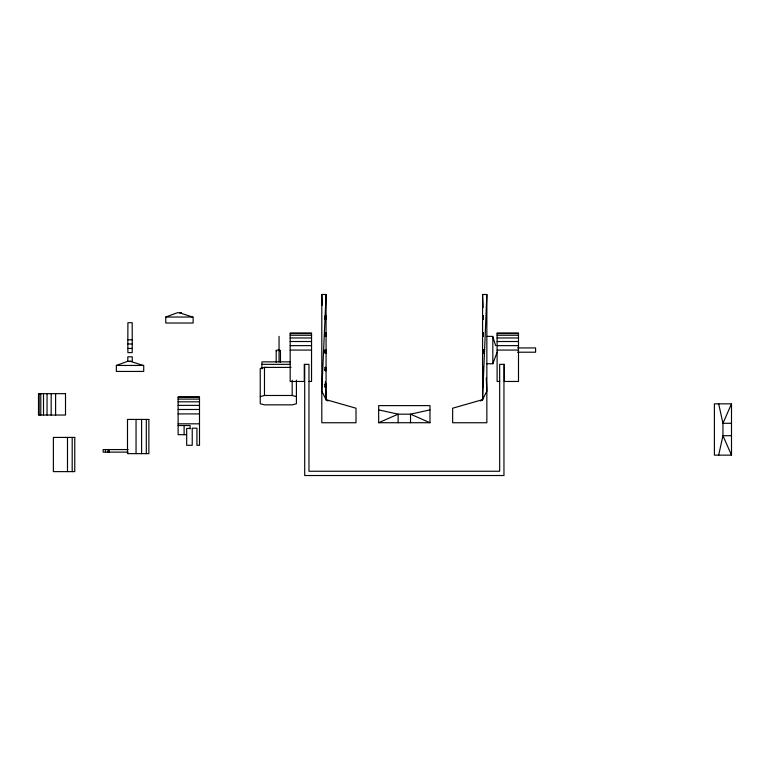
<?xml version="1.0" encoding="UTF-8"?>
<svg xmlns="http://www.w3.org/2000/svg" width="770" height="770" viewBox="0 0 770 770"><rect width="100%" height="100%" fill="white"/><g stroke="black" fill="none" stroke-linecap="round" stroke-linejoin="round"><path stroke-width="1.16" d="M127.82 343.988L127.907 322.697L132.18 322.697L132.267 343.988L132.18 352.622L127.907 352.622L127.82 343.988L132.267 343.988M482.569 399.996L482.569 294.477L486.852 294.477L482.569 399.659L480.644 400.987M325.344 381.737L326.076 399.659L356.01 408.216L356.01 422.749L321.802 422.749L321.802 294.477L326.076 294.477L321.802 391.112L326.076 399.659L328.01 400.987M718.67 455.147L722.953 435.695L722.953 423.298L718.67 403.846M486.852 363.748L492.829 363.748L497.112 352.208M731.5 403.846L731.5 455.147L714.396 455.147L714.396 403.846L731.5 403.846L722.953 423.298L731.5 423.298M264.312 367.463L266.882 367.463M378.667 422.72L429.978 422.72L429.978 405.617L378.667 405.617L378.667 422.72L398.128 414.164L410.525 414.164L429.978 409.89M165.771 317.038L193.135 317.038L193.135 323.025L165.771 323.025L165.771 317.038L177.312 312.764L181.595 312.764M116.357 365.452L143.72 365.452L143.72 371.438L116.357 371.438L116.357 365.452L127.82 361.265L132.267 361.265L132.267 356.818L127.82 356.818L127.82 361.265M291.022 367.396L264.476 367.396L260.241 368.493L260.241 403.75L264.476 404.847L292.177 404.847L296.411 403.75L296.411 380.197M260.241 396.579L264.476 395.482L292.177 395.482L296.411 396.579M325.219 315.883L326.076 315.844M482.569 315.777L483.425 315.844M325.219 316.008L326.076 315.96M482.569 316.008L483.425 315.96M325.219 316.191L326.076 316.191M482.569 316.2L483.425 316.181M325.219 316.258L326.076 316.258M482.569 316.258L483.425 316.258M325.219 316.441L326.076 316.403M482.569 316.441L483.425 316.489M325.219 316.566L326.076 316.72M482.569 316.672L483.425 316.614M325.219 316.817L326.076 316.73M482.569 316.73L483.425 316.845L482.569 316.903M325.219 316.903L326.076 317.038M325.219 317.076L326.076 317.125M482.569 317.153L483.425 317.067M325.219 317.202L326.076 317.327M482.569 317.298L483.425 317.327M325.219 317.394L326.076 317.471L325.219 317.644M482.569 317.519L483.425 317.519L482.569 317.644M325.219 317.817L326.076 317.779M483.425 317.712L482.569 317.817L483.425 317.943M325.219 317.943L326.076 317.943M325.219 318.048L326.076 318.135M482.569 318.135L483.425 318.048M325.219 318.27L326.076 318.231M482.569 318.27L483.425 318.222M325.219 318.395L326.076 318.462M482.569 318.462L483.425 318.395M325.219 318.52L326.076 318.539M482.569 318.539L483.425 318.616M325.219 318.713L326.076 318.751M482.569 318.693L483.425 318.79L482.569 318.934M325.219 318.867L326.076 318.934L325.219 319.088M482.569 319.088L483.425 318.972M325.219 319.165L326.076 319.146M482.569 319.146L483.425 319.146M325.219 333.035L326.076 333.054M482.569 333.054L483.425 333.054M325.219 333.169L326.076 333.102M482.569 333.102L483.425 333.237L482.569 333.275M325.219 333.275L326.076 333.275M290.165 333.554L311.542 333.554M325.219 333.487L326.076 333.516M482.569 333.487L483.425 333.449M497.112 333.554L518.489 333.554M325.219 333.93L326.076 333.959M482.569 333.959L483.425 333.93M325.219 334.344L326.076 334.334M482.569 334.209L483.425 334.353M325.219 334.459L326.076 334.44M482.569 334.373L483.425 334.459M325.219 334.584L326.076 334.671M482.569 334.671L483.425 334.584M325.219 334.729L326.076 334.844L325.219 334.854M482.569 334.777L483.425 334.729M482.569 334.931L483.425 334.863M325.219 335.142L326.076 335.056M482.569 335.056L483.425 335.114M290.165 335.258L311.542 335.258M325.219 335.325L326.076 335.316M482.569 335.316L483.425 335.325M497.112 335.258L518.489 335.258M325.219 335.547L326.076 335.508M482.569 335.605L483.425 335.508M325.219 335.778L326.076 335.758L325.219 335.941M482.569 335.778L483.425 335.758L482.569 335.903M325.219 336.105L326.076 335.98M482.569 335.999L483.425 336.018M325.219 336.24L326.076 336.24M482.569 336.24L483.425 336.24M325.219 336.403L326.076 336.375M482.569 336.355L483.425 336.336M486.852 336.384L492.829 336.384L492.829 363.748M290.165 337.972L311.542 337.972M497.112 337.972L518.489 337.972M127.907 339.801L132.18 339.801M290.165 341.514L311.542 341.514M497.112 341.514L518.489 341.514M290.165 345.643L311.542 345.643M497.112 345.643L518.489 345.643M517.556 347.934L535.593 347.934L535.593 352.208L517.556 352.208M127.82 348.435L132.267 348.435M325.219 349.907L326.076 349.927M482.569 349.907L483.425 349.927M290.165 350.071L311.542 350.071M325.219 349.965L326.076 349.936M482.569 349.975L483.425 349.965M497.112 350.071L518.489 350.071M325.219 350.138L326.076 350.148M482.569 350.138L483.425 350.1M325.219 350.292L326.076 350.321M482.569 350.321L483.425 350.273M482.569 350.466L483.425 350.571L482.569 350.61M325.219 350.802L326.076 350.802M482.569 350.802L483.425 350.802M325.219 351.024L326.076 351.033M483.425 351.033L482.569 351.024L483.425 351.207M325.219 351.207L326.076 351.159M325.219 351.332L326.076 351.332M482.569 351.332L483.425 351.332M325.219 351.457L326.076 351.457M482.569 351.457L483.425 351.457M325.219 351.601L326.076 351.601M482.569 351.601L483.425 351.601M325.219 351.736L326.076 351.736M482.569 351.736L483.425 351.736M325.219 352.006L326.076 351.986M482.569 352.015L483.425 352.006M325.219 352.188L326.076 352.179M482.569 352.179L483.425 352.188M325.219 352.477L326.076 352.362M482.569 352.391L483.425 352.477M325.219 352.641L326.076 352.593M482.569 352.583L483.425 352.593M325.219 352.737L326.076 352.775M482.569 352.737L483.425 352.775M325.219 352.939L326.076 352.881M482.569 352.939L483.425 352.853M325.219 353.064L326.076 353.064M482.569 353.064L483.425 353.064M290.165 361.861L261.944 361.861L261.944 368.763M261.944 364.345L290.165 364.345M325.219 367.338L326.076 367.338M482.569 367.338L483.425 367.329M325.219 367.55L326.076 367.55M482.569 367.55L483.425 367.55M325.219 367.685L326.076 367.627M482.569 367.723L483.425 367.627M325.219 367.752L326.076 367.781M482.569 367.752L483.425 367.781M325.219 368.079L326.076 368.079M482.569 368.079L483.425 368.079M325.219 368.58L326.076 368.57M482.569 368.57L483.425 368.57M325.219 368.772L326.076 368.772M482.569 368.772L483.425 368.772M325.219 369.013L326.076 369.013M482.569 368.965L483.425 369.013M325.219 369.071L326.076 369.167M482.569 369.08L483.425 369.167M325.219 369.282L326.076 369.263M482.569 369.263L483.425 369.282M325.219 369.398L326.076 369.398M482.569 369.398L483.425 369.398M325.219 369.552L326.076 369.552M482.569 369.552L483.425 369.552M325.219 369.995L326.076 370.091M482.569 370.014L483.425 369.995M325.219 370.178L326.076 370.255M482.569 370.255L483.425 370.235M325.219 370.341L326.076 370.341M482.569 370.341L483.425 370.341M325.219 370.466L326.076 370.591M482.569 370.466L483.425 370.572M325.219 370.659L326.076 370.639M482.569 370.659L483.425 370.639M308.972 381.458L311.542 381.458L311.542 332.967L290.165 332.967L290.165 381.458L304.275 381.458L304.275 364.354L308.972 364.354L308.972 471.25L499.672 471.25L499.672 364.354L504.379 364.354L504.379 381.458L518.489 381.458L518.489 332.967L497.112 332.967L497.112 381.458L499.672 381.458M325.219 384.066L326.076 384.009M482.569 384.066L483.425 384.009M325.219 384.192L326.076 384.192M482.569 384.24L483.425 384.192M326.076 384.403L325.219 384.365L326.076 384.509M482.569 384.365L483.425 384.403M482.569 384.509L483.425 384.509M325.219 384.596L326.076 384.654M482.569 384.654L483.425 384.615M326.076 384.769L325.219 384.846L326.076 384.904M483.425 384.769L482.569 384.846L483.425 384.904M325.219 385.067L326.076 385.077M482.569 385.077L483.425 385.067M325.219 385.241L326.076 385.25M482.569 385.241L483.425 385.25M325.219 385.655L326.076 385.645M482.569 385.655L483.425 385.655M325.219 386.059L326.076 386.059M482.569 386.059L483.425 386.059M325.219 386.222L326.076 386.232M482.569 386.232L483.425 386.222M325.219 386.444L326.076 386.405M482.569 386.444L483.425 386.396M325.219 386.636L326.076 386.636L325.219 386.79M482.569 386.636L483.425 386.636L482.569 386.781M325.219 386.944L326.076 386.896L325.219 387.118M482.569 386.944L483.425 386.964M482.569 387.118L483.425 387.108M178.12 397.387L199.497 397.387M178.12 399.101L199.497 399.101M178.12 401.815L199.497 401.815M178.12 405.357L199.497 405.357M178.12 409.486L199.497 409.486M178.12 413.914L199.497 413.914M178.12 423.818L199.497 423.818M178.12 425.521L190.094 425.521L190.094 428.957M190.094 428.428L186.677 428.428L186.677 445.291L192.231 445.291L192.231 428.187L196.928 428.187L196.928 445.291L199.497 445.291L199.497 396.81L178.12 396.81L178.12 434.684L186.504 434.684M731.5 435.695L722.953 435.695L731.5 455.147M128.176 449.565L103.141 449.565L103.141 452.125L128.176 452.125M378.667 409.89L398.128 414.164L398.128 422.72M130.043 361.265L143.258 365.452M179.458 312.764L192.673 317.038M429.978 422.72L410.525 414.164L410.525 422.72M492.829 336.856L495.688 345.663M482.569 294.477L483.156 307.605M486.265 377.983L486.852 391.112L482.569 399.659L452.644 408.216L452.644 422.749L486.852 422.749L486.852 294.477M321.802 294.477L322.235 305.238M503.955 364.354L503.955 475.523L304.699 475.523L304.699 364.354M326.076 294.477L326.076 399.996M292.177 380.264L292.177 395.482M280.463 350.6L280.463 362.266M279.048 336.384L279.048 361.919M276.189 350.6L276.189 362.266M264.476 367.396L264.476 395.482M184.107 425.521L184.107 434.684M146.31 419.429L146.31 453.636M141.603 419.429L141.603 453.636M136.049 419.429L136.049 453.636M109.138 449.565L109.138 452.125M108.07 449.565L108.07 452.125M105.509 449.565L105.509 452.125M72.188 437.418L72.188 471.625M67.491 437.418L67.491 471.625M55.604 393.663L55.604 415.04M51.176 393.663L51.176 415.04M47.047 393.663L47.047 415.04M43.505 393.663L43.505 415.04M40.791 393.663L40.791 415.04M39.087 393.663L39.087 415.04M276.815 350.995A2.137 0.549 0 0 1 276.815 350.206A2.137 0.549 0 0 1 279.837 350.206A2.137 0.549 0 0 1 279.837 350.995M326.076 333.718L325.219 333.699L326.076 333.737M483.425 333.699L482.569 333.718L483.425 333.737M326.076 350.571L325.219 350.571L326.076 350.571M326.076 353.266L325.219 353.228L326.076 353.295M483.425 353.266L482.569 353.266L483.425 353.295M326.076 369.783L325.219 369.783L326.076 369.86M483.425 369.783L482.569 369.783L483.425 369.86M326.076 387.243L325.219 387.243L326.076 387.32M483.425 387.243L482.569 387.243L483.425 387.32M65.508 393.663L38.5 393.663L38.5 415.04L65.508 415.04L65.508 393.663M148.87 419.429L127.493 419.429L127.493 453.636L148.87 453.636L148.87 419.429M74.757 437.418L53.38 437.418L53.38 471.625L74.757 471.625L74.757 437.418"/></g></svg>
